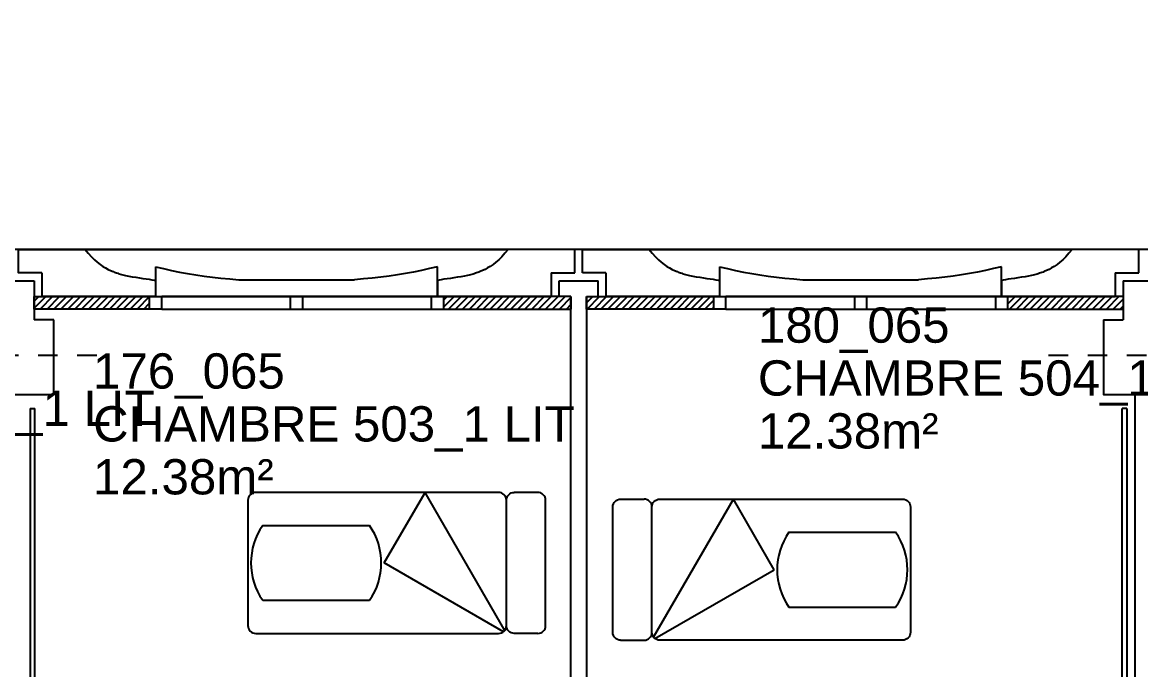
# Model space of a CAD drawing. Header units: metres. Extents: x -5 to 211, y -2 to 116.
# Drawn here: x 174.55 to 181.69, y 64.82 to 68.94 of the extents above; entities that cross this region are included whole.
import ezdxf

# ---------------------------------------------------------------- set-up
doc = ezdxf.new("R2010")
doc.units = ezdxf.units.M
doc.header["$MEASUREMENT"] = 0
doc.linetypes.add('CACHÉ', pattern=[0.25, 0.125, -0.125])
doc.linetypes.add('CONTINU', pattern=[0])
doc.layers.get('0').update_dxf_attribs({"linetype": 'CONTINUOUS'})
for name, color, linetype in [('001 axes', 1, 'CONTINUOUS'), ('004 isolation', 7, 'CONTINUOUS'), ('009 main courante', 171, 'CONTINUOUS'), ('400 Lits', 150, 'CONTINUOUS'), ('A_CHASS', 4, 'CONTINUOUS'), ('A_Etiqu_Local', 8, 'CONTINUOUS'), ('A_MURS_ALÈG', 7, 'CONTINU'), ('A_MURS_CLOI', 7, 'CONTINUOUS'), ('A_MURS_STRU', 7, 'CONTINU'), ('CONTOUR', 54, 'CONTINUOUS')]:
    doc.layers.add(name, color=color, linetype=linetype)
doc.styles.add('Attribut', font='arial.ttf')

# ---------------------------------------------------------------- blocks, each defined once
blk = doc.blocks.new('A_Etiqu_Local')
at = {"style": 'Attribut', "flags": 1}
for tag, p in [('CODE_HOPITAL', (-0.4463, 1.9645)), ('CODE_SITE', (-0.4463, 1.7395)), ('CODE_BATIMENT', (-0.4463, 1.5145)), ('CODE_SECTEUR', (-0.4463, 1.2895)), ('CODE_ETAGE', (-0.4463, 1.0645)), ('NOM_NORMALISE', (-0.4463, -0.843)), ('SECTEUR_ACTIVITE', (-0.4463, -1.068)), ('SOUS_SECTEUR_ACTIVITE', (-0.4463, -1.293)), ('VOLUME', (-0.4463, -1.518)), ('SERVICE', (-0.4463, -1.743)), ('CODE_UG', (-0.4463, -1.968)), ('CODE_UA', (-0.4463, -2.193)), ('CODE_POLE', (-0.4463, -2.418)), ('OCCUPANT_EXTERNE', (-0.4463, -2.643)), ('DISPONIBILITE', (-0.4463, -2.868)), ('ACCES_HANDICAPES', (-0.4463, -3.093)), ('NATURE_SOL', (-0.4463, -3.318)), ('RISQUE_LABORATOIRE', (-0.4463, -3.543)), ('AMIANTE', (-0.4463, -3.768))]:
    blk.add_attdef(tag, p, '', height=0.15, dxfattribs=at)
at = {"layer": 'A_Etiqu_Local', "style": 'Attribut'}
for tag, p in [('CODE_PIECE', (-0.4437, 0.5281)), ('NOM_USAGE', (-0.4437, 0.1906)), ('SURFACE', (-0.4437, -0.1469))]:
    blk.add_attdef(tag, p, '', height=0.225, dxfattribs=at)

msp = doc.modelspace()

# ---------------------------------------------------------------- linework, layer by layer
at = {"layer": '001 axes', "color": 8, "linetype": 'CACHÉ'}
for p, q in [((173.9002, 66.8211), (175.1002, 66.8211)), ((181.1002, 66.8211), (182.3002, 66.8211))]:
    msp.add_line(p, q, dxfattribs=at)
at = {"layer": '004 isolation', "color": 8, "linetype": 'Continuous'}
for p, q in [((174.6552, 67.1961), (174.6254, 67.1664)), ((174.6254, 67.1222), (174.6993, 67.1961)), ((174.6254, 67.1961), (175.4405, 67.1961)), ((174.6254, 67.1161), (174.6254, 67.1961)), ((174.7435, 67.1961), (174.6635, 67.1161)), ((174.7078, 67.1161), (174.7877, 67.1961)), ((174.8319, 67.1961), (174.7519, 67.1161)), ((174.7961, 67.1161), (174.8761, 67.1961)), ((174.9203, 67.1961), (174.8403, 67.1161)), ((174.8845, 67.1161), (174.9645, 67.1961)), ((175.0087, 67.1961), (174.9287, 67.1161)), ((174.9729, 67.1161), (175.0529, 67.1961)), ((175.0971, 67.1961), (175.0171, 67.1161)), ((175.0613, 67.1161), (175.1413, 67.1961)), ((175.1855, 67.1961), (175.1055, 67.1161)), ((175.1497, 67.1161), (175.2297, 67.1961)), ((175.2739, 67.1961), (175.1939, 67.1161)), ((175.2381, 67.1161), (175.3181, 67.1961)), ((175.3605, 67.1944), (175.2823, 67.1161)), ((175.3605, 67.1961), (175.3605, 67.1161)), ((175.4405, 67.1161), (175.4405, 67.1961)), ((177.1605, 67.1961), (177.1605, 67.1161)), ((178.0507, 67.1961), (177.1605, 67.1961)), ((177.2405, 67.1161), (177.2405, 67.1961)), ((177.2626, 67.1961), (177.2407, 67.1742)), ((177.2407, 67.13), (177.3068, 67.1961)), ((177.351, 67.1961), (177.271, 67.1161)), ((177.3152, 67.1161), (177.3952, 67.1961)), ((177.4394, 67.1961), (177.3594, 67.1161)), ((177.4036, 67.1161), (177.4836, 67.1961)), ((177.5278, 67.1961), (177.4478, 67.1161)), ((177.492, 67.1161), (177.572, 67.1961)), ((177.6162, 67.1961), (177.5362, 67.1161)), ((177.5803, 67.1161), (177.6604, 67.1961)), ((177.7046, 67.1961), (177.6245, 67.1161)), ((177.6687, 67.1161), (177.7487, 67.1961)), ((177.793, 67.1961), (177.7129, 67.1161)), ((177.7571, 67.1161), (177.8371, 67.1961)), ((177.8813, 67.1961), (177.8013, 67.1161)), ((177.8455, 67.1161), (177.9255, 67.1961)), ((177.9697, 67.1961), (177.8897, 67.1161)), ((177.9339, 67.1161), (178.0139, 67.1961)), ((178.0507, 67.1887), (177.9781, 67.1161)), ((178.0507, 67.1961), (178.0507, 67.1161)), ((178.1907, 67.1961), (178.1507, 67.1561)), ((178.1507, 67.1961), (179.0405, 67.1961)), ((178.1507, 67.1161), (178.1507, 67.1961)), ((178.1549, 67.1161), (178.2349, 67.1961)), ((178.2791, 67.1961), (178.199, 67.1161)), ((178.2432, 67.1161), (178.3233, 67.1961)), ((178.3674, 67.1961), (178.2874, 67.1161)), ((178.3316, 67.1161), (178.4116, 67.1961)), ((178.4558, 67.1961), (178.3758, 67.1161)), ((178.42, 67.1161), (178.5, 67.1961)), ((178.5442, 67.1961), (178.4642, 67.1161)), ((178.5084, 67.1161), (178.5884, 67.1961)), ((178.6326, 67.1961), (178.5526, 67.1161)), ((178.5968, 67.1161), (178.6768, 67.1961)), ((178.721, 67.1961), (178.641, 67.1161)), ((178.6852, 67.1161), (178.7652, 67.1961)), ((178.8094, 67.1961), (178.7294, 67.1161)), ((178.7736, 67.1161), (178.8536, 67.1961)), ((178.8978, 67.1961), (178.8178, 67.1161)), ((178.862, 67.1161), (178.942, 67.1961)), ((178.9607, 67.1706), (178.9062, 67.1161)), ((178.9607, 67.1961), (178.9607, 67.1161)), ((179.0405, 67.1161), (179.0405, 67.1961)), ((180.7605, 67.1961), (180.7605, 67.1161)), ((181.5757, 67.1961), (180.7605, 67.1961)), ((180.8423, 67.1961), (180.8405, 67.1943)), ((180.8405, 67.1501), (180.8865, 67.1961)), ((180.8405, 67.1161), (180.8405, 67.1961)), ((180.9307, 67.1961), (180.8507, 67.1161)), ((180.8949, 67.1161), (180.9749, 67.1961)), ((181.0191, 67.1961), (180.9391, 67.1161)), ((180.9833, 67.1161), (181.0633, 67.1961)), ((181.1075, 67.1961), (181.0275, 67.1161)), ((181.0717, 67.1161), (181.1517, 67.1961)), ((181.1959, 67.1961), (181.1159, 67.1161)), ((181.1601, 67.1161), (181.2401, 67.1961)), ((181.2843, 67.1961), (181.2043, 67.1161)), ((181.2485, 67.1161), (181.3285, 67.1961)), ((181.3727, 67.1961), (181.2927, 67.1161)), ((181.3368, 67.1161), (181.4169, 67.1961)), ((181.461, 67.1961), (181.381, 67.1161)), ((181.4252, 67.1161), (181.5052, 67.1961)), ((181.5494, 67.1961), (181.4694, 67.1161)), ((181.5136, 67.1161), (181.5757, 67.1782)), ((181.5757, 67.1961), (181.5757, 67.1161)), ((175.4405, 67.1161), (174.6254, 67.1161)), ((175.3265, 67.1161), (175.3605, 67.1502)), ((177.1605, 67.1161), (178.0507, 67.1161)), ((178.0223, 67.1161), (178.0507, 67.1445)), ((179.0405, 67.1161), (178.1507, 67.1161)), ((178.9504, 67.1161), (178.9607, 67.1264)), ((180.7605, 67.1161), (181.5757, 67.1161)), ((181.5757, 67.134), (181.5578, 67.1161))]:
    msp.add_line(p, q, dxfattribs=at)
at = {"layer": '009 main courante', "color": 8, "linetype": 'Continuous'}
for p, q in [((174.6001, 66.4811), (174.6301, 66.4811)), ((181.6002, 66.4811), (181.5702, 66.4811))]:
    msp.add_line(p, q, dxfattribs=at)
for points in [[(174.6001, 66.4811), (174.6001, 64.0861), (174.6301, 64.0861), (174.6301, 66.4811)], [(181.6002, 66.4811), (181.6002, 64.0861), (181.5702, 64.0861), (181.5702, 66.4811)]]:
    msp.add_lwpolyline(points, dxfattribs=at)
at = {"layer": '400 Lits', "color": 8, "linetype": 'Continuous'}
for p, q in [((176.8605, 65.4961), (177.1203, 65.9461)), ((177.6291, 65.065), (177.1203, 65.9461)), ((177.64, 65.0961), (177.64, 65.8961)), ((177.84, 65.9461), (177.69, 65.9461)), ((178.3687, 65.903), (178.5187, 65.903)), ((178.5796, 65.0219), (179.0883, 65.903)), ((179.3482, 65.453), (179.0883, 65.903)), ((178.5687, 65.053), (178.5687, 65.853)), ((176.0845, 65.7347), (176.766, 65.7347)), ((179.4427, 65.6916), (180.1242, 65.6916)), ((177.6211, 65.057), (176.8605, 65.4961)), ((178.5876, 65.0139), (179.3482, 65.453)), ((176.0845, 65.2576), (176.766, 65.2576)), ((179.4427, 65.2145), (180.1242, 65.2145)), ((177.84, 65.0461), (177.69, 65.0461)), ((178.3687, 65.003), (178.5187, 65.003))]:
    msp.add_line(p, q, dxfattribs=at)
for points in [[(177.5902, 65.9461), (176.04, 65.9461, 0.414214), (175.99, 65.8961), (175.99, 65.0961, 0.414214), (176.04, 65.0461), (177.5902, 65.0461)], [(177.59, 65.0461, 0.414213), (177.64, 65.0961), (177.64, 65.8961, 0.414214), (177.59, 65.9461)], [(177.69, 65.0461, -0.414213), (177.64, 65.0961), (177.64, 65.8961, -0.414214), (177.69, 65.9461)], [(177.84, 65.0461, 0.414213), (177.89, 65.0961), (177.89, 65.8961, 0.414214), (177.84, 65.9461)], [(178.3687, 65.003, -0.414213), (178.3187, 65.053), (178.3187, 65.853, -0.414214), (178.3687, 65.903)], [(178.5187, 65.003, 0.414213), (178.5687, 65.053), (178.5687, 65.853, 0.414214), (178.5187, 65.903)], [(178.6187, 65.003, -0.414213), (178.5687, 65.053), (178.5687, 65.853, -0.414214), (178.6187, 65.903)], [(178.6185, 65.903), (180.1687, 65.903, -0.414213), (180.2187, 65.853), (180.2187, 65.053, -0.414214), (180.1687, 65.003), (178.6185, 65.003)]]:
    msp.add_lwpolyline(points, format="xyb", dxfattribs=at)
for centre, start, end in [((176.4252, 65.4961), 145.00777, 214.99254), ((176.4252, 65.4961), 325.00791, 34.99193), ((179.7834, 65.453), 145.00777, 214.99254), ((179.7834, 65.453), 325.00791, 34.99193)]:
    msp.add_arc(centre, 0.416, start, end, dxfattribs=at)
at = {"layer": 'A_CHASS', "color": 8, "linetype": 'Continuous'}
for p, q in [((177.1605, 67.1961), (175.4405, 67.1961)), ((180.7605, 67.1961), (179.0405, 67.1961)), ((175.4405, 67.1161), (177.1605, 67.1161)), ((179.0405, 67.1161), (180.7605, 67.1161))]:
    msp.add_line(p, q, dxfattribs=at)
for points in [[(176.2605, 67.1961), (176.2605, 67.1161)], [(176.3405, 67.1161), (176.3405, 67.1961)], [(179.8605, 67.1961), (179.8605, 67.1161)], [(179.9405, 67.1161), (179.9405, 67.1961)]]:
    msp.add_lwpolyline(points, dxfattribs=at)
at = {"layer": 'A_MURS_ALÈG', "color": 8, "ltscale": 200}
for p, q in [((174.9505, 67.4961), (177.6505, 67.4961)), ((178.5505, 67.4961), (181.2505, 67.4961)), ((175.4005, 67.3861), (175.4005, 67.1961)), ((177.2005, 67.3861), (177.1494, 67.3737)), ((177.2005, 67.1961), (177.2005, 67.3861)), ((179.0005, 67.3861), (179.0005, 67.1961)), ((180.8005, 67.3861), (180.7494, 67.3737)), ((180.8005, 67.1961), (180.8005, 67.3861)), ((176.7834, 67.3134), (176.7274, 67.3078)), ((176.838, 67.3196), (176.7834, 67.3134)), ((176.8915, 67.3265), (176.838, 67.3196)), ((176.944, 67.3341), (176.8915, 67.3265)), ((176.9959, 67.3426), (176.944, 67.3341)), ((177.0473, 67.352), (176.9959, 67.3426)), ((177.0984, 67.3623), (177.0473, 67.352)), ((177.1494, 67.3737), (177.0984, 67.3623)), ((180.3834, 67.3134), (180.3274, 67.3078)), ((180.438, 67.3196), (180.3834, 67.3134)), ((180.4915, 67.3265), (180.438, 67.3196)), ((180.544, 67.3341), (180.4915, 67.3265)), ((180.5959, 67.3426), (180.544, 67.3341)), ((180.6473, 67.352), (180.5959, 67.3426)), ((180.6984, 67.3623), (180.6473, 67.352)), ((180.7494, 67.3737), (180.6984, 67.3623)), ((175.9311, 67.3027), (176.6699, 67.3027)), ((176.7274, 67.3078), (176.6699, 67.3027)), ((179.5311, 67.3027), (180.2699, 67.3027)), ((180.3274, 67.3078), (180.2699, 67.3027)), ((175.4005, 67.1961), (177.2005, 67.1961)), ((179.0005, 67.1961), (180.8005, 67.1961))]:
    msp.add_line(p, q, dxfattribs=at)
for points in [[(175.4005, 67.3861), (175.4517, 67.3737), (175.5027, 67.3623), (175.5538, 67.352), (175.6052, 67.3426), (175.657, 67.3341), (175.7096, 67.3265), (175.7631, 67.3196), (175.8177, 67.3134), (175.8736, 67.3078), (175.9311, 67.3027)], [(179.0005, 67.3861), (179.0517, 67.3737), (179.1027, 67.3623), (179.1538, 67.352), (179.2052, 67.3426), (179.257, 67.3341), (179.3096, 67.3265), (179.3631, 67.3196), (179.4177, 67.3134), (179.4736, 67.3078), (179.5311, 67.3027)]]:
    msp.add_lwpolyline(points, dxfattribs=at)
at = {"layer": 'A_MURS_CLOI', "color": 8, "linetype": 'Continuous'}
for p, q in [((178.0505, 64.0262), (178.0505, 67.1961)), ((178.1505, 67.1961), (178.1505, 64.0262))]:
    msp.add_line(p, q, dxfattribs=at)
msp.add_lwpolyline([(181.65, 66.5711), (181.6503, 62.7962), (181.7504, 62.7962)], dxfattribs=at)
at = {"layer": 'A_MURS_STRU', "color": 8, "linetype": 'Continuous'}
for p, q in [((174.9506, 67.4961), (174.9709, 67.4713)), ((174.9709, 67.4713), (174.9907, 67.4495)), ((177.6302, 67.4713), (177.6104, 67.4495)), ((177.6505, 67.4961), (177.6302, 67.4713)), ((178.0755, 67.4961), (177.6505, 67.4961)), ((178.0755, 67.3461), (178.0755, 67.4961)), ((178.1255, 67.3461), (178.1255, 67.4961)), ((178.1255, 67.4961), (178.5505, 67.4961)), ((178.5505, 67.4961), (178.5709, 67.4713)), ((178.5709, 67.4713), (178.5907, 67.4495)), ((181.2302, 67.4713), (181.2104, 67.4495)), ((181.2505, 67.4961), (181.2302, 67.4713)), ((181.6755, 67.4961), (181.2505, 67.4961)), ((181.6755, 67.3461), (181.6755, 67.4961)), ((174.9907, 67.4495), (175.0099, 67.4306)), ((175.0099, 67.4306), (175.0285, 67.4143)), ((175.0285, 67.4143), (175.0466, 67.4002)), ((175.0466, 67.4002), (175.0641, 67.3882)), ((175.0641, 67.3882), (175.0811, 67.378)), ((177.5369, 67.3882), (177.52, 67.378)), ((177.5545, 67.4002), (177.5369, 67.3882)), ((177.5726, 67.4143), (177.5545, 67.4002)), ((177.5912, 67.4306), (177.5726, 67.4143)), ((177.6104, 67.4495), (177.5912, 67.4306)), ((178.5907, 67.4495), (178.6099, 67.4306)), ((178.6099, 67.4306), (178.6285, 67.4143)), ((178.6285, 67.4143), (178.6466, 67.4002)), ((178.6466, 67.4002), (178.6641, 67.3882)), ((178.6641, 67.3882), (178.6811, 67.378)), ((181.1369, 67.3882), (181.12, 67.378)), ((181.1545, 67.4002), (181.1369, 67.3882)), ((181.1726, 67.4143), (181.1545, 67.4002)), ((181.1912, 67.4306), (181.1726, 67.4143)), ((181.2104, 67.4495), (181.1912, 67.4306)), ((174.6754, 67.3461), (174.6754, 67.1961)), ((175.0811, 67.378), (175.0976, 67.3692)), ((175.0976, 67.3692), (175.1135, 67.3617)), ((175.1135, 67.3617), (175.1289, 67.3551)), ((175.1289, 67.3551), (175.1364, 67.3521)), ((175.1364, 67.3521), (175.1439, 67.3493)), ((175.1439, 67.3493), (175.1513, 67.3465)), ((175.1513, 67.3465), (175.1588, 67.344)), ((175.1588, 67.344), (175.1665, 67.3415)), ((175.1665, 67.3415), (175.1744, 67.3391)), ((175.1744, 67.3391), (175.1825, 67.3368)), ((175.1825, 67.3368), (175.191, 67.3346)), ((175.191, 67.3346), (175.1999, 67.3325)), ((175.1999, 67.3325), (175.2093, 67.3304)), ((175.2093, 67.3304), (175.2295, 67.3263)), ((175.2295, 67.3263), (175.2513, 67.3223)), ((175.2513, 67.3223), (175.274, 67.3185)), ((175.274, 67.3185), (175.2968, 67.3149)), ((175.2968, 67.3149), (175.3192, 67.3116)), ((175.3192, 67.3116), (175.3404, 67.3084)), ((175.3404, 67.3084), (175.3598, 67.3056)), ((177.2607, 67.3084), (177.2413, 67.3056)), ((177.2819, 67.3116), (177.2607, 67.3084)), ((177.3043, 67.3149), (177.2819, 67.3116)), ((177.3271, 67.3185), (177.3043, 67.3149)), ((177.3498, 67.3223), (177.3271, 67.3185)), ((177.3715, 67.3263), (177.3498, 67.3223)), ((177.3918, 67.3304), (177.3715, 67.3263)), ((177.4012, 67.3325), (177.3918, 67.3304)), ((177.4101, 67.3346), (177.4012, 67.3325)), ((177.4186, 67.3368), (177.4101, 67.3346)), ((177.4267, 67.3391), (177.4186, 67.3368)), ((177.4346, 67.3415), (177.4267, 67.3391)), ((177.4423, 67.344), (177.4346, 67.3415)), ((177.4498, 67.3465), (177.4423, 67.344)), ((177.4572, 67.3493), (177.4498, 67.3465)), ((177.4647, 67.3521), (177.4572, 67.3493)), ((177.4722, 67.3551), (177.4647, 67.3521)), ((177.4876, 67.3617), (177.4722, 67.3551)), ((177.5035, 67.3692), (177.4876, 67.3617)), ((177.52, 67.378), (177.5035, 67.3692)), ((177.9256, 67.3461), (177.9256, 67.1961)), ((177.9256, 67.3461), (178.0755, 67.3461)), ((178.2754, 67.3461), (178.1255, 67.3461)), ((178.2754, 67.3461), (178.2754, 67.1961)), ((178.6811, 67.378), (178.6976, 67.3692)), ((178.6976, 67.3692), (178.7135, 67.3617)), ((178.7135, 67.3617), (178.7289, 67.3551)), ((178.7289, 67.3551), (178.7364, 67.3521)), ((178.7364, 67.3521), (178.7438, 67.3493)), ((178.7438, 67.3493), (178.7513, 67.3465)), ((178.7513, 67.3465), (178.7588, 67.344)), ((178.7588, 67.344), (178.7665, 67.3415)), ((178.7665, 67.3415), (178.7743, 67.3391)), ((178.7743, 67.3391), (178.7825, 67.3368)), ((178.7825, 67.3368), (178.791, 67.3346)), ((178.791, 67.3346), (178.7999, 67.3325)), ((178.7999, 67.3325), (178.8093, 67.3304)), ((178.8093, 67.3304), (178.8295, 67.3263)), ((178.8295, 67.3263), (178.8513, 67.3223)), ((178.8513, 67.3223), (178.874, 67.3185)), ((178.874, 67.3185), (178.8968, 67.3149)), ((178.8968, 67.3149), (178.9192, 67.3116)), ((178.9192, 67.3116), (178.9404, 67.3084)), ((178.9404, 67.3084), (178.9598, 67.3056)), ((180.8607, 67.3084), (180.8413, 67.3056)), ((180.8819, 67.3116), (180.8607, 67.3084)), ((180.9043, 67.3149), (180.8819, 67.3116)), ((180.9271, 67.3185), (180.9043, 67.3149)), ((180.9498, 67.3223), (180.9271, 67.3185)), ((180.9715, 67.3263), (180.9498, 67.3223)), ((180.9918, 67.3304), (180.9715, 67.3263)), ((181.0012, 67.3325), (180.9918, 67.3304)), ((181.0101, 67.3346), (181.0012, 67.3325)), ((181.0186, 67.3368), (181.0101, 67.3346)), ((181.0267, 67.3391), (181.0186, 67.3368)), ((181.0346, 67.3415), (181.0267, 67.3391)), ((181.0423, 67.344), (181.0346, 67.3415)), ((181.0498, 67.3465), (181.0423, 67.344)), ((181.0572, 67.3493), (181.0498, 67.3465)), ((181.0647, 67.3521), (181.0572, 67.3493)), ((181.0722, 67.3551), (181.0647, 67.3521)), ((181.0876, 67.3617), (181.0722, 67.3551)), ((181.1035, 67.3692), (181.0876, 67.3617)), ((181.12, 67.378), (181.1035, 67.3692)), ((181.5256, 67.3461), (181.5256, 67.1961)), ((181.5256, 67.3461), (181.6755, 67.3461)), ((174.3757, 67.2961), (174.6254, 67.2961)), ((174.6254, 67.2961), (174.6254, 67.0461)), ((175.3598, 67.3056), (175.3768, 67.303)), ((175.3768, 67.303), (175.3906, 67.3008)), ((175.3906, 67.3008), (175.4006, 67.2989)), ((175.4006, 67.2961), (175.4006, 67.1961)), ((177.2105, 67.3008), (177.2005, 67.2989)), ((177.2005, 67.2961), (177.2005, 67.1961)), ((177.2243, 67.303), (177.2105, 67.3008)), ((177.2413, 67.3056), (177.2243, 67.303)), ((177.9757, 67.2961), (178.2254, 67.2961)), ((177.9757, 67.1961), (177.9757, 67.2961)), ((178.2254, 67.1961), (178.2254, 67.2961)), ((178.9598, 67.3056), (178.9768, 67.303)), ((178.9768, 67.303), (178.9906, 67.3008)), ((178.9906, 67.3008), (179.0006, 67.2989)), ((179.0005, 67.2961), (179.0005, 67.1961)), ((180.8105, 67.3008), (180.8005, 67.2989)), ((180.8005, 67.2961), (180.8005, 67.1961)), ((180.8243, 67.303), (180.8105, 67.3008)), ((180.8413, 67.3056), (180.8243, 67.303)), ((181.5757, 67.2961), (181.5757, 67.0461)), ((181.5757, 67.2961), (181.8254, 67.2961)), ((175.4006, 67.1961), (174.6754, 67.1961)), ((177.2005, 67.1961), (177.9256, 67.1961)), ((178.0507, 67.1961), (177.9757, 67.1961)), ((178.1507, 67.1961), (178.2254, 67.1961)), ((179.0005, 67.1961), (178.2754, 67.1961)), ((180.8005, 67.1961), (181.5256, 67.1961)), ((174.7502, 67.0461), (174.6254, 67.0461)), ((181.4502, 67.0461), (181.5757, 67.0461))]:
    msp.add_line(p, q, dxfattribs=at)
for points in [[(174.6754, 67.3461), (174.5256, 67.3461), (174.5256, 67.4961), (174.9506, 67.4961)], [(174.2502, 66.5711), (174.7502, 66.5711), (174.7502, 67.0461)], [(181.4502, 67.0461), (181.4502, 66.5711), (181.9502, 66.5711)]]:
    msp.add_lwpolyline(points, dxfattribs=at)
at = {"layer": 'CONTOUR', "color": 8}
msp.add_lwpolyline([(187.2502, 66.5211), (185.4002, 66.5211), (185.4002, 67.4961), (167.3002, 67.4961), (167.2905, 74.5461), (167.2905, 92.6961)], dxfattribs=at)

# ---------------------------------------------------------------- block references
at = {"layer": 'A_Etiqu_Local', "color": 8}
ref = msp.add_blockref('A_Etiqu_Local', (179.6885, 66.373), dxfattribs=at)
ref.add_attrib('CODE_PIECE', '180_065', (179.2449, 66.9011), dxfattribs={"height": 0.225, "style": 'Attribut'})
ref.add_attrib('NOM_USAGE', 'CHAMBRE 504_1 LIT', (179.2449, 66.5636), dxfattribs={"height": 0.225, "style": 'Attribut'})
ref.add_attrib('SURFACE', '12.38m²', (179.2449, 66.2261), dxfattribs={"height": 0.225, "style": 'Attribut'})
ref = msp.add_blockref('A_Etiqu_Local', (172.7643, 66.1794), dxfattribs=at)
ref.add_attrib('CODE_PIECE', '173_065', (172.3206, 66.7075), dxfattribs={"height": 0.225, "style": 'Attribut'})
ref.add_attrib('NOM_USAGE', 'CHAMBRE 502_1 LIT', (172.3206, 66.37), dxfattribs={"height": 0.225, "style": 'Attribut'})
ref.add_attrib('SURFACE', '12.38m²', (172.3206, 66.0325), dxfattribs={"height": 0.225, "style": 'Attribut'})
ref = msp.add_blockref('A_Etiqu_Local', (175.4452, 66.0802), dxfattribs=at)
ref.add_attrib('CODE_PIECE', '176_065', (175.0015, 66.6083), dxfattribs={"height": 0.225, "style": 'Attribut'})
ref.add_attrib('NOM_USAGE', 'CHAMBRE 503_1 LIT', (175.0015, 66.2708), dxfattribs={"height": 0.225, "style": 'Attribut'})
ref.add_attrib('SURFACE', '12.38m²', (175.0015, 65.9333), dxfattribs={"height": 0.225, "style": 'Attribut'})

doc.saveas('drawing.dxf')
